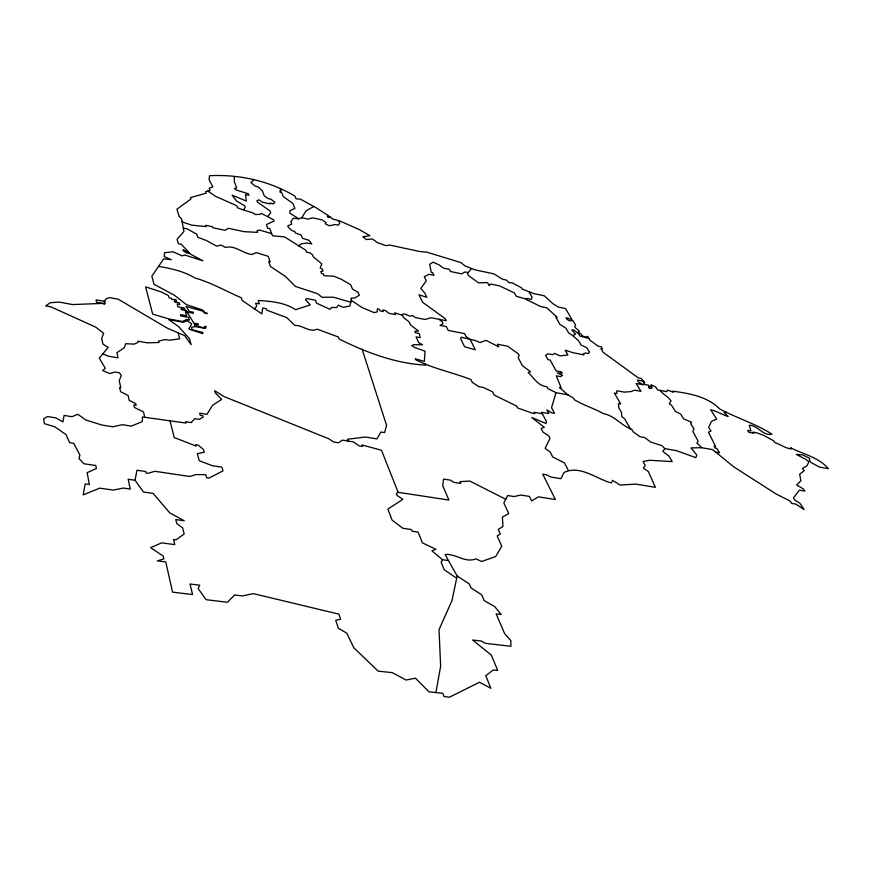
<?xml version="1.0" encoding="UTF-8"?>
<svg xmlns="http://www.w3.org/2000/svg" width="872" height="872" viewBox="0 0 872 872"><rect width="100%" height="100%" fill="white"/><g stroke="black" fill="none" stroke-linecap="round" stroke-linejoin="round"><path stroke-width="1.31" d="M234.328 176.776L234.274 181.332L236.65 187.905L234.317 188.581L236.901 190.249L248.324 193.726L248.923 195.35L245.446 194.587L246.34 201.018L232.148 195.208L236.585 201.007L244.629 205.792L245.239 207.46L243.909 209.182L244.302 210.261L252.989 212.888L255.18 214.501L260.02 214.403L261.229 213.368L273.612 219.788L274.081 221.019L266.385 224.627L267.726 228.202L269.797 228.638L272.478 235.778L284.566 236.901L305.8 250.22L306.562 252.139L310.094 252.88L312.47 254.722L313.31 256.815L321.79 263.802L320.188 268.053L322.237 269.077L323.032 271.05L320.765 271.53L321.572 273.514L323.359 273.884L324.09 275.705L333.725 276.195L341.486 279.367L350.751 284.85L352.517 289.035L358.065 292.371L359.297 295.237L354.664 298.006L350.991 298.213L351.231 300.35L349.781 306.137L343.121 307.293L338.303 305.135L336.756 307.522L331.415 307.489L330.063 309.331L316.601 303.205L315.446 300.24L306.868 298.551L305.451 299.695L310.269 304.884L295.564 309.702C284.926 302.54 270.832 301.211 258.199 300.48L259.376 303.881L255.67 303.162L256.717 306.225L254.482 308.873M435.935 692.564L440.643 666.208L439.019 629.682L451.99 600.557L457.157 575.989L445.08 554.505C456.023 553.458 465.048 563.323 475.916 558.865L481.584 561.481L495.601 556.598L501.792 546.243L497.171 535.986L500.277 533.969L498.239 529.468L502.948 526.437L502.392 517.02L508.779 513.652L503.831 503.013L507.678 495.536L514.12 496.539L520.857 495.056L529.468 496.408L531.658 500.92L538.406 496.844L555.41 499.514L542.711 474.172L546.417 474.782L550.821 477.038L560.958 478.695L563.966 472.537C579.826 464.634 596.317 478.859 611.316 482.979L612.536 480.33L620.068 485.061L635.906 484.113L655.417 487.328L648.288 471.469L643.373 468.144L645.215 465.31L643.035 461.528L649.76 460.285L672.214 461.582L668.944 456.111L662.829 451.347L664.846 448.633L676.454 450.671L695.802 457.637L696.848 455.119L690.973 447.87L701.818 447.718L712.598 449.625L733.875 466.934L776.265 494.086L790.108 501.019L791.689 503.406L795.951 504.114L804.137 509.564L799.875 503.188L795.079 500.299L793.498 497.923L799.33 490.162L804.845 491.1L803.406 488.974L796.703 485.006L800.921 480.701L799.646 474.183L804.126 470.826L802.458 468.395L806.982 465.801L808.835 461.877L806.338 459.664L796.31 454.41L802.72 454.977L809.739 458.378L809.369 460.209L810.916 462.454L819.593 467.12L828.4 468.689C818.775 457.331 803.319 454.247 790.533 447.772L791.318 448.917C785.214 448.295 780.495 444.415 774.805 442.573L773.584 440.763L763.709 435.368L756.983 432.894L752.907 432.141L753.626 433.221L748.972 432.359L747.653 430.387L750.988 430.997L749.255 425.231C757.986 425.329 763.109 436.425 771.938 434.136C755.632 423.672 736.982 418.178 719.967 409.121C707.257 396.466 689.839 393.534 672.857 391.157L673.511 392.204L667.385 390.111L666.731 391.659L657.553 389.904L655.831 387.113L651.133 384.792L651.994 386.176L650.676 385.925L652.071 388.193L649.433 388.454L648.474 386.885L649.793 387.135L648.615 385.228L644.67 384.465L643.318 382.263L644.757 382.536L640.942 378.361L638.304 377.849L603.097 352.288L600.917 348.615L602.498 348.931L601.211 346.762L598.061 346.14L589.897 340.135L587.663 336.352L585.712 337.093L582.082 335.72L581.123 334.085L578.071 332.396L579.379 331.109L575.226 327.545L574.757 326.738L575.542 324.929L573.187 320.907L569.1 320.58L567.072 319.381L566.048 317.615L572.076 319.708L565.579 308.59L558.331 307.086L552.968 303.739L544.335 295.815L533.947 293.635L522.121 289.035L521.336 287.64L512.18 282.877L509.041 282.648L506.251 280.032L502.577 279.247L493.868 273.873L474.848 269.808L464.885 265.873L461.081 262.646L426.909 252.172L419.759 251.518L389.697 245.054L385.98 245.642L377.413 242.656L372.508 238.993L366.349 239.538L362.817 236.813L369.892 235.691L359.58 229.739L341.039 221.477L331.752 218.632L330.455 216.757L328.886 216.812L329.213 217.564L327.807 217.259L327.371 216.212L328.766 216.518L328.384 215.635L316.907 208.255L300.328 199.11L296.142 198.849L295.074 196.233C269.688 180.951 238.972 174.128 209.553 175.741L209.095 179.73L212.844 186.924L209.215 188.178L210.021 190.565L205.65 191.546L206.206 193.192L190.478 197.628L190.914 199.012L176.94 209.204L179.087 216.321L181.616 219.068L183.927 231.472L177.06 239.233L178.389 243.735L181.256 244.324L190.717 254.232L202.871 260.804L184.766 255.006L182.106 255.867L173.223 251.823L164.666 252.684L164.176 256.542L171.326 259.725L163.751 258.799L151.859 276.195L154.017 284.305L174.411 295.227L186.335 304.579L202.511 309.996L205.105 312.743L207.024 313.103L207.187 313.658L204.844 313.222L202.718 311.064L186.063 306.475L189.322 311.435L193.028 312.132L193.355 313.255L186.935 312.056L193.9 323.152L198.206 323.948L198.489 324.907L194.445 324.155L194.62 325.627L204.244 327.916L204.724 326.281L206.304 326.575L205.345 328.384L195.829 326.629L191.742 327.174L191.927 329.747L202.991 332.494L202.685 333.66L188.941 329.017L191.72 323.839L187.36 320.776L183.131 322.237L168.71 319.566L178.716 326.695L189.475 338.718L191.153 344.68L184.646 335.6L167.577 328.319L118.254 299.238L109.85 297.646L106.82 298.409L105.022 300.24L104.76 303.957L101.915 303.423L72.594 304.568L59.176 302.083L50.369 302.715L45.682 305.898L50.979 306.868L95.702 327.142L103.648 333.3L101.719 338.521L102.896 344.015L108.161 347.438L99.266 358.13L105.305 368.257L102.624 370.546L109.796 373.521L114.908 372.028L119.377 372.791L121.339 375.451L119.213 380.563L120.794 387.702L119.66 387.517L120.576 391.67L128.097 395.485L129.176 400.303L135.716 403.605L136.13 405.382L133.852 405.011L134.408 407.464L143.488 411.9L144.752 417.296L185.987 423.051L185.638 421.71L191.208 422.615L194.783 418.647L199.198 419.367L203.165 417.099L202.795 415.77L200.233 415.355L199.623 413.154L206.936 414.353L212.485 405.393L221.695 399.365L215.297 392.847L214.675 390.732L224.06 396.575L328.7 438.747L333.78 442.05L338.26 442.78L342.511 440.131L353.433 441.919L359.166 445.908L362.567 446.464L361.989 444.949L381.478 450.257L398.123 492.309L448.906 500.059L442.704 485.573L443.565 479.088L450.519 480.178L453.789 482.347L460.721 483.437L459.936 481.671L469.823 481.061L505.76 499.253M457.157 575.989L469.267 583.902L470.891 587.772L481.747 594.9L484.178 600.634L494.686 606.563L501.182 614.52L496.168 613.899L504.561 633.519L510.818 640.549L510.948 646.316L485.279 643.307L481.311 641.04L472.635 640.026L491.339 655.101L497.694 670.47L493.203 669.979L485.78 675.713L490.882 688.302L479.48 682.242L449.571 697.164L444.066 696.597L442.823 693.273L429.013 691.856L415.454 678.187L406.101 680.029L392.171 672.628L378.154 671.124L353.858 647.842L346.816 633.181L338.303 628.243L335.72 620.264L340.625 619.229L338.957 614.161L253.283 593.625L242.394 595.925L234.557 594.977L227.472 602.258L206.086 599.696L198.14 588.513L199.688 585.199L190.042 584.011L192.549 594.562L172.569 592.153L165.767 561.939L157.363 560.87L163.882 558.887L163.26 556.14L150.616 547.616L161.647 542.875L174.781 544.608L173.583 539.506L176.046 539.833L184.155 534.013L182.684 527.952L176.733 523.505L175.795 519.592L184.265 520.758L169.746 512.889L153.167 493.421L143.509 492.037L135.018 480.265L137.002 470.237L145.744 471.534L146.082 473.006L148.066 473.3L154.911 471.294L189.715 476.472L196.037 474.575L205.781 474.651L206.62 477.791L208.92 478.139L222.992 470.858L221.957 467.174L212.376 465.713L199.219 460.71L197.366 453.691L204.244 452.23L203.492 449.472L198.02 445.047L195.764 444.687L196.135 446.083L174.215 437.537L169.92 420.457M439.085 319.315L442.169 321.768L443.074 323.643L440.055 325.376L446.388 326.618L448.23 330.412L464.58 333.627L466.04 336.57L470.193 339.524L475.305 349.781L464.613 346.794L460.645 338.718L461.07 337.213L475.338 340.527L480.047 342.576L485.998 340.363L498.762 346.838L497.422 344.233L507.82 346.26L518.339 353.868L519.167 355.438L518.219 357.749L522.415 365.706L530.558 371.734L528.192 372.508C534.046 377.903 537.73 385.849 547.049 386.754L548.128 388.77L556.02 392.651L551.54 407.649L554.559 413.339L551.66 412.816L546.886 409.949L548.804 413.568L541.512 412.26L546.461 421.481L546.057 423.487L531.8 417.557L544.346 427.335L541.076 428.414L542.973 432.087L548.771 435.891L550.025 438.3L545.12 448.339L550.156 452.001L552.695 456.928L564.446 462.923L568.402 470.4M298.758 246.1L301.44 243.768L307.369 243.037L311.74 243.953L308.993 240.291L302.453 238.263L301.134 234.982L295.292 232.977L294.616 231.276L292.175 230.753L288.414 227.429L287.815 225.892L291.76 224.039L290.91 221.902L293.243 218.273L298.802 218.807L301.767 217.738L306.018 210.915L313.724 206.49M448.491 560.576L442.562 559.759L441.09 562.113L444.164 569.699L456.688 578.212M471.556 268.511L467.447 273.579L468.504 275.585L478.728 282.942L486.118 282.528L487.721 282.866L489.225 285.678L490.533 283.989L499.569 285.885L514.447 292.959L516.268 296.262L526.372 299.161M267.835 216.31L270.723 212.877L269.971 210.915L257.458 202.108L256.957 200.767L259.093 199.808L262.352 202.173L270.135 203.874L269.851 203.121L273.296 203.885L274.92 202.391L270.996 199.198L268.042 198.554L264.205 195.731L262.309 190.75L257.992 186.782L255.136 186.15L250.951 182.52L253.937 179.817M398.123 492.309L396.324 493.574L397.054 495.416L402.853 499.296L387.877 509.106L392.095 520.104L402.918 528.301L411.421 529.522L412.085 531.222L418.091 532.083L422.375 542.842L435.869 549.251L431.913 550.832L442.562 559.759M529.021 291.717L532.094 297.178L531.277 299.336L526.546 298.355L526.307 299.445L540.531 306.519L546.82 307.827L557.11 317.245L555.856 317.31L559.846 324.253L565.928 328.21L568.653 332.94L572.86 335.622L575.509 334.216L571.825 329.943L573.961 330.107L578.725 333.998L579.924 336.058L588.938 338.5M725.755 411.9L724.087 412.511L728.142 416.554C722.19 414.582 716.784 411.246 710.636 409.72L716.719 419.127L711.443 421.405L708.685 427.433L711.007 431.084L708.446 432.185L715.65 446.551L714.059 446.268L715.247 448.143L716.849 448.426L719.596 452.764L715.574 452.056M135.018 480.265L128.173 479.262L130.255 489.05L123.344 488.058L113.262 490.086L99.691 488.157L83.167 494.904L85.194 483.949L89.336 484.538L87.156 472.668L96.389 468.493L95.811 465.517L83.995 463.762L78.96 458.628L79.919 455.064L73.684 443.303L69.64 442.682L65.967 434.529L54.773 426.822L44.352 423.629L43.6 418.909L47.502 416.554L55.797 417.862L62.948 421.928L64.07 415.432L72.016 416.696L77.826 414.276L85.881 420.032L101.915 425.056L112.88 426.79L122.374 424.686L131.269 426.103L142.278 421.634L142.474 416.925L144.752 417.296M542.438 413.775L534.231 412.314L534.896 413.59L531.953 413.066L517.641 407.954L516.704 406.101L494.13 395.027L492.538 391.811L483.153 387.397L478.695 386.579L472.308 382.339L470.956 379.538C452.688 372.497 433.548 368.758 415.693 359.744L415.279 358.817L424.348 361.39L425.078 351.176L414.527 347.47L411.748 345.53L413.917 344.702L422.582 344.811L418.669 342.576L416.064 336.865L420.206 337.671L419.258 333.496L415.421 332.755L414.778 331.349L418.506 330.989L410.548 324.994L409.121 321.866L403.474 317.441L402.145 314.52L404.15 313.855L409.829 316.155L412.5 315.61L415.563 317.593L425.144 319.49L431.041 317.713L446.235 320.733L445.254 318.694L422.549 302.268L419.007 294.823L426.855 297.319L424.817 293.09L420.784 288.425L426.31 280.893L424.304 276.751L429.046 274.309L434.005 275.345L432.686 272.674L431.313 272.391L429.623 264.325L433.09 262.178L439.423 265.044L443.456 268.107L449.418 269.372L450.497 271.497L461.571 273.841L465.103 271.933L468.242 272.598M556.02 392.651L567.901 394.853L573.46 398.068L574.376 399.725C583.771 405.436 593.93 408.292 603.446 413.611C614.346 415.519 621.736 425.852 631.72 429.329L633.159 431.793L640.015 436.73L644.746 437.57L650.654 442.06L661.946 445.647L664.846 448.633M643.601 380.639L642.828 380.497L643.242 381.184L637.443 380.061L638.816 382.318L643.329 384.814L636.178 383.44L640.942 391.332L634.805 390.166L630.783 391.615L624.156 392.117L616.853 390.732L616.798 393.523L614.357 393.065L620.679 403.9L618.51 403.496L618.706 407.671L621.485 412.445L621.791 416.576L624.614 418.811L630.609 429.133M158.573 266.374C171.272 268.543 184.232 271.432 195.143 278.07C211.209 282.55 225.826 291.117 241.272 297.755L242.165 300.448L261.851 313.898L262.734 308.023L266.254 308.699L266.756 310.149L286.714 317.593L294.91 325.409C302.944 325.136 309.113 332.766 317.255 329.213L338.358 337.006L339.154 339.034C366.284 352.473 395.267 363.482 425.787 365.15L425.035 363.482M402.493 315.272L394.743 312.83L395.539 314.607L388.759 313.266L385.293 310.421L382.634 309.898L383.353 311.555L380.094 310.901L379.375 309.255L377.303 308.841L377.205 311.86L374.208 312.645L362.12 307.565L351.231 300.35M183.294 228.083L187.077 228.867L196.767 234.176L197.737 237.282L206.163 240.41L216.79 246.166L220.878 245.043L225.412 247.408C235.495 244.999 242.656 253.621 252.084 254.45L256.412 252.629L268.195 256.324L270.211 261.818L268.685 261.502L270.505 266.505L285.297 276.326L295.455 286.452L317.332 293.592L322.193 297.287L333.453 297.21L350.762 302.235M271.65 233.598L259.376 230.012L257.044 230.797L257.622 232.377L244.367 231.68L228.322 228.3L225.052 230.317L212.812 227.745L212.485 226.742L205.727 225.314L206.141 226.6L191.862 225.172L182.15 221.935M301.767 217.738L308.034 219.101L312.699 217.847L322.302 219.94L326.008 222.611L325.245 223.788L329.3 225.804L335.088 224.518L338.173 225.194L339.775 223.178L338.827 220.998M244.302 210.261L237.522 207.798L236.824 205.825L215.101 196.091L207.841 191.055M102.841 353.836L108.106 356.136L118.058 357.869L116.903 352.691L124.315 347.754L125.71 343.71L134.212 344.113L138.157 342.358L137.863 341.148L147.281 342.838L158.966 342.489L158.606 341.094L165.418 339.557L169.277 340.254L179.686 338.816L178.03 332.777M298.802 218.807L289.875 213.182L289.951 210.653L294.91 208.452L292.883 203.427L283.313 196.625L281.754 192.69L280.337 192.374L279.825 191.077L281.231 191.382L280.054 188.428M567.901 394.853L559.453 387.517L561.143 387.833L556.303 375.832L560.489 376.628L562.505 375.363L557.273 372.976L562.233 373.183L561.546 371.952L556.151 370.916L550.156 360.038L547.954 359.613L545.567 355.275L547.91 353.792L552.423 354.675L554.614 353.443L560.053 355.863L567.901 354.969L565.209 350.206L573.275 352.779L584.022 354.893L583.379 353.781L585.363 352.986L588.295 353.574L589.483 352.146L586.932 347.786L581.09 345.061L578.703 340.963L572.86 335.622M660.18 390.405C663.145 394.667 668.323 396.531 671.037 400.924L669.271 403.714L671.68 405.458L675.353 411.355L680.672 414.135L683.604 418.833L691.67 422.31L690.613 423.574L694.058 429.068L692.782 431.171L698.091 441.199L696.892 443.074L701.818 447.718M347.972 441.025L347.329 439.292L365.357 437.003L376.9 438.91L380.955 432.022L384.607 432.632L386.569 425.373L362.087 349.105M186.597 319.534L182.433 321.485L169.397 319.065L152.676 314.149L145.624 286.877L161.146 291.924L168.405 295.564L169.015 297.777L171.37 298.224L171.686 299.336L175.915 299.619L176.373 301.276L174.28 300.884L174.596 301.995L179.316 302.889L179.785 304.557L177.18 304.066L177.953 306.857L184.439 308.089L184.864 309.582L180.995 308.852L181.213 309.593L186.619 310.617L186.946 311.74L185.398 311.446L186.63 315.773L180.515 314.628L180.886 315.958L188.559 317.386L189.322 320.035L186.597 319.534M104.139 301.156L96.062 299.935L96.552 302.235L104.716 303.75L104.139 301.156M189.311 253.49L186.434 252.902L183.164 250.7L183 249.752L188.505 252.237L189.311 253.49"/></g></svg>
